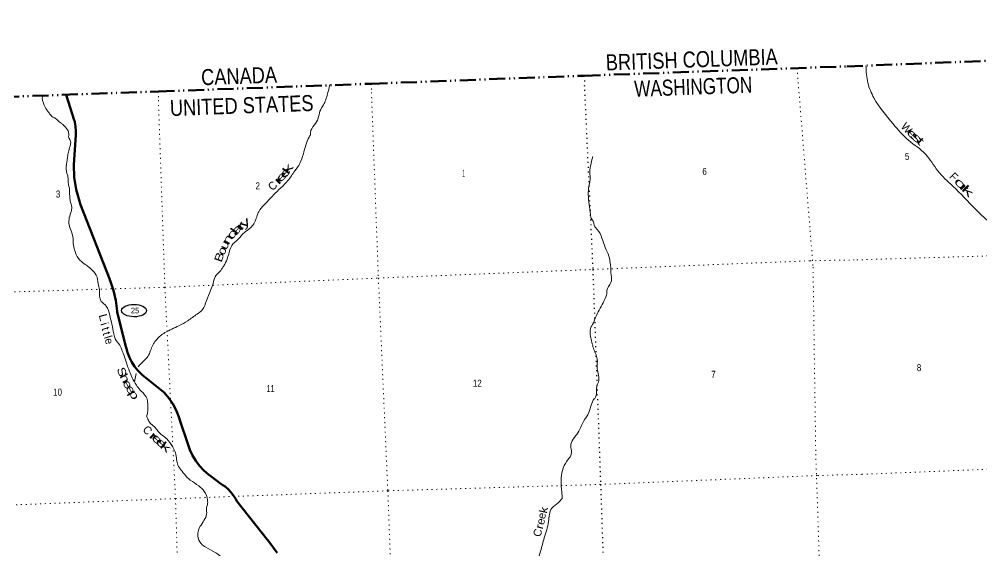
# Model space of a CAD drawing. Header units: feet. Extents: x 727543 to 978287, y 379550 to 572970.
# Drawn here: x 767465 to 791505, y 553844 to 567115 of the extents above; entities that cross this region are included whole.
import ezdxf
from ezdxf.enums import TextEntityAlignment as Align

# ---------------------------------------------------------------- set-up
doc = ezdxf.new("R2010")
doc.units = ezdxf.units.FT
doc.header["$LTSCALE"] = 80
doc.linetypes.add('DASH_DOUBLE_DOT', pattern=[9.2, 5, -1.2, 0.3, -1.2, 0.3, -1.2])
doc.linetypes.add('DOTTED', pattern=[1.5, 0.3, -1.2])
for name, color, linetype, lineweight in [('10', 7, 'DASH_DOUBLE_DOT', 70), ('17', 7, 'Continuous', 25), ('23', 7, 'Continuous', 70), ('39', 7, 'Continuous', 13), ('6', 7, 'DOTTED', 25), ('7', 7, 'DOTTED', 13)]:
    doc.layers.add(name, color=color, linetype=linetype, lineweight=lineweight)
doc.layers.add('41', color=7, linetype='Continuous')

msp = doc.modelspace()

# ---------------------------------------------------------------- linework, layer by layer
at = {"layer": '10'}
msp.add_line((788135.89, 565939.78), (818442.32, 567115.42), dxfattribs=at)
msp.add_lwpolyline([(757852.77, 564799.83), (765588.41, 565121.85), (770944.56, 565312.36), (776262.21, 565505.48), (781581.56, 565706.76), (788135.89, 565939.78)], dxfattribs=at)
at = {"layer": '17'}
msp.add_ellipse((770331.2, 559840.4), major_axis=(309.24, -1), ratio=0.500121, dxfattribs=at)
at = {"layer": '23'}
msp.add_lwpolyline([(773907.99, 553795.29), (773698.49, 554070.73), (773665.81, 554113.69), (773659.63, 554120.73), (772898.31, 555080.03), (772863.84, 555148.95), (772811.87, 555232.37), (772751.47, 555309.91), (772683.29, 555380.7), (772608.09, 555443.98), (772551.6, 555482.19), (772526.6, 555501.07), (772501.6, 555517.59), (772248.04, 555705.08), (772191.1, 555747.55), (772073.66, 555849.97), (771967.56, 555964.1), (771873.97, 556088.7), (771793.92, 556222.4), (771728.28, 556363.73), (771677.78, 556511.15), (771675.76, 556511.08), (771488.44, 557078.61), (771452.72, 557190.38), (771384.07, 557354.5), (771298.64, 557510.54), (771197.37, 557656.8), (771081.36, 557791.67), (770547.53, 558224.84), (770517.99, 558250.78), (770426.56, 558342.84), (770345.27, 558443.95), (770274.98, 558553), (770216.48, 558668.8), (770170.41, 558790.09), (770142.27, 558896.58), (770137.03, 558921.58), (770129.27, 558946.58), (769909.54, 559801.19), (769907.89, 559829.18), (769877.35, 560088.93), (769819.83, 560344.06), (769744.42, 560566.78), (769728.96, 560612.42), (769726.17, 560616.78), (768988.18, 562503.89), (768966.27, 562569.48), (768887.81, 562866.51), (768840.82, 563170.12), (768825.83, 563476.98), (768880.57, 564225.52), (768881.74, 564315.54), (768871.98, 564443.78), (768853.44, 564545.3), (768849.68, 564565.87), (768840.77, 564595.3), (768634.99, 565230.21)], dxfattribs=at)
at = {"layer": '39'}
msp.add_line((770343.32, 558060.45), (770382.19, 558265.77), dxfattribs=at)
for points in [[(788612.16, 565953.88), (788660.93, 565527.57), (788811.67, 565152.74), (789291.32, 564503.71), (789678.41, 564092.05), (790101.21, 563748.77), (790405.5, 563331.65), (790783.29, 562950.02), (791351.29, 562369.51), (791768.12, 562023.95), (792242.88, 561798.36), (792424.78, 561605.22), (792824.18, 561390.7), (793393.97, 561420.4), (793663.2, 561472.1), (793684.73, 561389.88), (793627.97, 561089.56), (793539.91, 560510.23), (793407.02, 559787.16), (793299.68, 559083.39), (793071.56, 558261.11), (792717.18, 557054.53), (792636.65, 556741.06), (792639.01, 556380.35), (792540.88, 556001.29), (792377.57, 555631.68), (792434.33, 555327.96), (792487.93, 555052.48), (792446.72, 554969.69), (792216.5, 554753.39), (792136.35, 554531.15), (792257.27, 554092.25), (792345.68, 553656.05), (792404.94, 553390.94), (792611.35, 553142.06), (793170.01, 553045.63), (793398.19, 553010.49), (793500.57, 552680.28), (793511.91, 552297.64), (793314.43, 551519.19), (793099, 551035.94), (792916.82, 550783.12), (792651.78, 550476.19), (792637.44, 549976.95), (792653.12, 549687.74), (792662.77, 549598.95), (792601.52, 549460.6), (792603.99, 549298.54), (792499.19, 549034.74), (792248.77, 548766.93), (792255.61, 548596.94), (792346.95, 548389.92), (792419.13, 548206.43), (792578.76, 548113.72), (792718.37, 547914.78), (792794.91, 547723.36), (792872.46, 547406.3), (792900.68, 547107.47), (792945.84, 546941.1), (792908.93, 546801.74), (792927.76, 546534.95), (792940.34, 546373.31), (792960.41, 546276.85)], [(770437.82, 558437.42), (770444.14, 558445.53), (770511.93, 558522.92), (770696.17, 558726.06), (770759.02, 558880.14), (770897.41, 559120), (771103.14, 559289.56), (771454.33, 559460.51), (771673.79, 559588.09), (771905.91, 559754.59), (772045.11, 559867.02), (772139.72, 560089.06), (772241.33, 560339.68), (772305.42, 560514.04), (772357.56, 560683.91), (772485.52, 560826.27), (772529.55, 560890.63), (772577.38, 560961.21), (772710.14, 561295.94), (772809.02, 561512.07), (772908.86, 561596.73), (773036.81, 561739.09), (773238.51, 561908.49), (773325.56, 562010.89), (773436.25, 562288.15), (773477.95, 562360.52), (773615.54, 562515.38), (773813.61, 562727.13), (774175.72, 563088.66), (774348.5, 563327.78), (774474.69, 563516.61), (774560.69, 563752.48), (774625.1, 563971.36), (774704.26, 564174.61), (774741.62, 564254.91), (774740.47, 564285.22), (774832.35, 564472.76), (774930.98, 564642.34), (774976.68, 564822.08), (775063.74, 564977.08), (775119.51, 565104.59), (775166.28, 565256.05), (775196.28, 565370.47), (775216.5, 565476.43)], [(768050.53, 565213.06), (768039.47, 565128.69), (768060.94, 565042.5), (768096.77, 564950.78), (768168.05, 564830.05), (768223.37, 564757.27), (768303.36, 564673.27), (768369.24, 564641.35), (768459.32, 564557.73), (768511.31, 564519.21), (768563.45, 564476.66), (768671.06, 564357.28), (768701.22, 564255.24), (768702.74, 564162.23), (768748.89, 564064.83), (768743.74, 563987.76), (768703.17, 563832.49), (768675.8, 563701.99), (768659.62, 563596.18), (768639.14, 563391.08), (768653.69, 563274.29), (768681.45, 563182.27), (768692.41, 563000.6), (768720.54, 562898.48), (768721.06, 562831.74), (768722.05, 562752.88), (768748.44, 562537.4), (768776.33, 562388.73), (768749.9, 562286.59), (768718.51, 561943.52), (768797.45, 561727.98), (768812.13, 561554.55), (768888.71, 561241.82), (769018.8, 561062.59), (769141.4, 560974.12), (769254.07, 560881.23), (769387.43, 560722.36), (769439.91, 560511.9), (769466.01, 560357.11), (769513.33, 560069.58), (769639.1, 559950.88), (769691.84, 559839.57), (769753.08, 559611.23), (769802.05, 559386.48), (769864.21, 559133.9), (769973.21, 558978.16), (769996.87, 558940.61), (770039.52, 558828.92), (770113.49, 558637.47), (770139.69, 558533.26), (770220.49, 558321.84), (770311.31, 558112.82), (770374.06, 558003.9), (770408.5, 557948.54), (770514.17, 557827.07), (770656.84, 557636.18), (770676.85, 557375.95), (770676.75, 557325.37), (770654.37, 557223.38), (770689.25, 557103.3), (770755.35, 557012.71), (770868.24, 556913.77), (770936.36, 556823.26), (771147.48, 556638.97), (771290.3, 556444.04), (771378.64, 556247.06), (771399.15, 556079.92), (771444.51, 555950.12), (771532.01, 555827.97), (771648.62, 555684.65), (771736.37, 555609.04), (771948.06, 555463.21), (772086.63, 555326.79), (772167.58, 555111.33), (772165.91, 554995.95), (772139.26, 554899.87), (772147.14, 554799.01), (772005.46, 554486.2), (771922.94, 554212.01), (772004.99, 554020.87), (772127.59, 553932.4), (772356.82, 553803.42), (772614.57, 553562.22), (772704.23, 553383.5), (772892.95, 553257.05), (773105.11, 553151.7), (773243.45, 553021.34), (773359.75, 552886.1), (773506.72, 552793.64)], [(781023.51, 555152.35), (781017.46, 555311.33), (780996.44, 555597.81), (781143.69, 556082.8), (781262.52, 556305.74), (781240.53, 556458.67), (781417.83, 556791.03), (781558.65, 557073.46), (781695.56, 557299.1), (781828.24, 557635.86), (781837.94, 557646.34), (781899.69, 557988.52), (781929.36, 558058.42), (781900.14, 558401.25), (781901.54, 558629.91), (781804.23, 558903.42), (781787.41, 558973.6), (781749.35, 559123.9), (781744.02, 559423.12), (781783.86, 559491.37), (781859.91, 559670.23), (782050.11, 560035.44), (782143.58, 560340.37), (782143.51, 560342.39), (782243.15, 560538.32), (782250.05, 560728.75), (782191.61, 561201.98), (782100.65, 561415.04), (781901.64, 561864.8), (781844.54, 561931.44), (781773.04, 562110.84), (781762.49, 562122.58), (781731.8, 562238.77), (781676.63, 562732.36), (781692.77, 562945.38), (781726.45, 563175.25), (781720.26, 563231.67), (781793.92, 563685.57)], [(789019.19, 541604.95), (789439.09, 541665.14), (789675.27, 541721.79), (789941.02, 542111.86), (790138.59, 542284.24), (790608.71, 542476.02), (791001.67, 542774.06), (791224.14, 542931.25), (791498.42, 543159.51), (791967.87, 543166.81), (792206.42, 543075.34), (792566, 542994.98), (792923.16, 542924.65), (793407.69, 542758.25), (793923.7, 542514.09), (794051.85, 542247.79), (794208.02, 541788.05), (794367.52, 541598.04), (794827.18, 541345.47), (795306.99, 541296.44), (795535.09, 541565.35), (795811.08, 542053.14), (796072.76, 542544.38), (796198.58, 542788.79), (796359.83, 543008.31), (796369.84, 543061.42), (796338.38, 543088.5), (796475.78, 543296.89), (796584.17, 543420.98), (796764.33, 543673.72), (797025.09, 543986.55), (797050.43, 544161.92), (797161.61, 544417.88), (797379.09, 544497.84), (797730.19, 544729.28), (797931.83, 545051.83), (798000.02, 545571.54), (798087.25, 545919.75), (798044.71, 546222.04), (798166.59, 546413.58), (798234.54, 546586.66), (798188.36, 546627.32), (798409.85, 546859.47), (798927.79, 547221.47), (799582.13, 547615.48), (799776.86, 547808.01), (800325.15, 548069.93), (800482.6, 547981.18), (800784.24, 548082.87), (801334.25, 548302.29), (801629.42, 548413.85), (802044.03, 548475.63), (802616.08, 548801.36), (803031.87, 548984.81), (803453.29, 549279.98), (804068.75, 549633.86), (804496.98, 549860.4), (804924.58, 550001.77), (805174.7, 550176.32), (805583.81, 550576.38), (805902.8, 550800.42), (806370.48, 551354.93), (806596.79, 551668.36), (807035.96, 552126.43), (807137.39, 552272.52), (807292.26, 552449.21), (807857.4, 552896.28), (808293, 553090.69), (808507.47, 553245.52), (808996.65, 553517.15), (809210.39, 553690.19), (809577.6, 553822.98), (809955.06, 554002.81), (810406.98, 554244.52), (810919.84, 554581.99), (811490.57, 554990.77), (812032.37, 555313.23), (812263.58, 555454.57), (812535.23, 555546.91), (812762.24, 555692.13), (813015.06, 555749.23), (813405.71, 555903.26), (813478.04, 556017.74), (813566.1, 555993.01), (813758.17, 556150.97), (813942.33, 556253.87), (814350.49, 556274.85), (814700.32, 556386.64), (814881.85, 556655.65), (814927.81, 556821.74), (814889.39, 556870.83)], [(782677.4, 547222.56), (782554.62, 547474.89), (782498.9, 547717.59), (782352.07, 547964.98), (782121.43, 548077.72), (781925.86, 548118.95), (781683.86, 548105.84), (781431.43, 548260.25), (781272.44, 548614.4), (781072.21, 548884.06), (780873.98, 549101.2), (780585.96, 549341.27), (780481.56, 549535.62), (780417.36, 549735.52), (780447.82, 549837.82), (780432.1, 549932.31), (780500.44, 550260.59), (780355.62, 550508.05), (780330.02, 550543.5), (780314.51, 550579.34), (780190.13, 550926.69), (780118.14, 551490.45), (780086.09, 552173.05), (780083.24, 552672.64), (780231.87, 553121.26), (780340.85, 553390.37), (780485.75, 553830.75), (780578, 554168.02), (780685.87, 554572.62), (780764.22, 554903.3), (780924.85, 555036.77), (781022.9, 555149.07)]]:
    msp.add_spline(points, degree=3, dxfattribs=at)
at = {"layer": '6'}
msp.add_lwpolyline([(781581.56, 565706.76), (781578.46, 565469.94), (781790.08, 560867.29), (781984.36, 555499.27), (782164.77, 550177.27), (782356.79, 544892.82), (782405.76, 543815.18)], dxfattribs=at)
at = {"layer": '7'}
for points in [[(786893.39, 565895.81), (786911.34, 565655.77), (787292.04, 560923.25), (787359.65, 556257.22), (787554.14, 550397.35), (787755.5, 545055.9), (787796.2, 543671.03)], [(776262.21, 565505.48), (776262.11, 565289.74), (776434.86, 560652.54), (776671.46, 555340.73), (776767.54, 552766.23)], [(770944.56, 565312.36), (770940.56, 565093.29), (771102.45, 560422.45), (771368.01, 555146.12), (771528.14, 549772.77), (771706.76, 544444.63), (771895.63, 539112.83), (772079.51, 533752.51), (772261.09, 528452.8), (772265.35, 527969.45)], [(813807.01, 562084.04), (808434.61, 561901.91), (803122.53, 561679.7), (797877.81, 561444.08), (792490.45, 561230.92), (788321.43, 561105.86)], [(758014.57, 560013.09), (760475.39, 560085.08), (765785.59, 560261.73), (771102.45, 560422.45), (776434.86, 560652.54), (781790.08, 560867.29), (787221.98, 561084.92), (788321.43, 561105.86)], [(788512.99, 555751.88), (792716.19, 555921.39), (798067.9, 556114.83), (803341.34, 556290.84), (808674.68, 556487.57), (813233.24, 556784.47)], [(788512.99, 555751.88), (787391.82, 555722.06), (781984.36, 555499.27), (776671.46, 555340.73), (771368.01, 555146.12), (766018.61, 554937.65), (760640.43, 554742.26), (758200.43, 554610.41)]]:
    msp.add_lwpolyline(points, dxfattribs=at)

# ---------------------------------------------------------------- texts
at = {"layer": '10'}
for s, rotation, width, p in [('BRITISH COLUMBIA', 2.036, 0.85, (782122.55, 565834.61)), ('CANADA', 2.08, 0.85, (772015.15, 565465.8)), ('WASHINGTON', 2.036, 0.8, (782832.93, 565178.18)), ('UNITED STATES', 2.08, 0.85, (771235.44, 564697.62))]:
    msp.add_text(s, height=400, rotation=rotation, dxfattribs=dict(at, width=width)).set_placement(p)
at = {"layer": '17'}
msp.add_text('25', height=140, dxfattribs=at).set_placement((770357.25, 559772.09), align=Align.CENTER)
at = {"layer": '41'}
for s, rotation, p in [('W', 312.036, (789553.56, 564332.3)), ('F', 314.708, (790737.41, 563112.79)), ('C', 44.259, (773862.43, 562886.41)), ('i', 286.097, (769497.44, 559481.04)), ('t', 286.248, (769530.17, 559361.42)), ('t', 286.563, (769556.91, 559243.23)), ('l', 287.369, (769590.07, 559150.29)), ('e', 283.715, (769615.82, 559054.08)), ('C', 314.451, (770598.24, 556783.6)), ('e', 77.547, (780611.69, 554696.26)), ('C', 74.827, (780508.38, 554267.54))]:
    msp.add_text(s, height=200, rotation=rotation, dxfattribs=at).set_placement(p, align=Align.CENTER)
for s, rotation, width, p in [('e', 314.445, 2, (789708.14, 564175.98)), ('s', 319.261, 2.15, (789807.26, 564090.15)), ('t', 319.261, 1.8, (789911.81, 563996.32)), ('k', 53.549, 1.9, (774252.04, 563321.93)), ('e', 47.148, 1.95, (774087.36, 563123.88)), ('e', 49.748, 1.85, (774179.12, 563222.56)), ('r', 44.148, 2.25, (774008.36, 563032.47)), ('o', 314.708, 2, (790898.04, 562947.81)), ('r', 314.374, 2.25, (790998.66, 562844.44)), ('k', 314.374, 2.25, (791087.2, 562758.63)), ('r', 46.36, 2.2, (773071.01, 561892.78)), ('y', 39.694, 1.95, (773160.64, 561963.03)), ('d', 53.338, 1.9, (772860.78, 561702.99)), ('a', 47.636, 2, (772966.44, 561797.63)), ('n', 60.074, 1.6, (772753.36, 561572.55)), ('o', 67.634, 1.25, (772620.19, 561295.97)), ('u', 65.682, 1.45, (772681.07, 561438.55)), ('B', 70.238, 1.35, (772553.56, 561144.33)), ('L', 284.724, 1.15, (769469.69, 559646.47)), ('S', 290.131, 1.3, (769936.76, 558277.07)), ('h', 298.251, 1.5, (770017.87, 558104.93)), ('e', 297.847, 1.4, (770086.35, 557955.76)), ('e', 299.321, 1.45, (770165.24, 557819.74)), ('p', 300.803, 1.6, (770251, 557689.3)), ('r', 317.214, 2.15, (770756.79, 556633.73)), ('e', 318.527, 1.9, (770849.95, 556550.37)), ('e', 321.454, 1.8, (770953.83, 556457.26)), ('k', 322.141, 1.95, (771059.33, 556356.52)), ('k', 77.547, 1.15, (780658.48, 554840.73)), ('e', 75.109, 1.05, (780583.84, 554549.26)), ('r', 75.035, 1.2, (780551.74, 554420.52))]:
    msp.add_text(s, height=200, rotation=rotation, dxfattribs=dict(at, width=width)).set_placement(p, align=Align.CENTER)
at = {"layer": '7', "width": 0.85}
for s, p in [('5', (789641.08, 563603.94)), ('8', (789938.62, 558329.29))]:
    msp.add_text(s, height=175, dxfattribs=at).set_placement(p, align=Align.CENTER)
at = {"layer": '7'}
for s, width, p in [('1', 0.4, (778528.88, 563183.31)), ('6', 0.85, (784526.43, 563227.76)), ('2', 0.85, (773367.01, 562868.65)), ('3', 0.85, (768379.43, 562663.87)), ('7', 0.85, (784748.56, 558161.48)), ('11', 0.65, (773642, 557805.95)), ('12', 0.85, (778795.44, 557939.28)), ('10', 0.85, (768310.84, 557717.07))]:
    msp.add_text(s, height=175, dxfattribs=dict(at, width=width)).set_placement(p)

doc.saveas('drawing.dxf')
